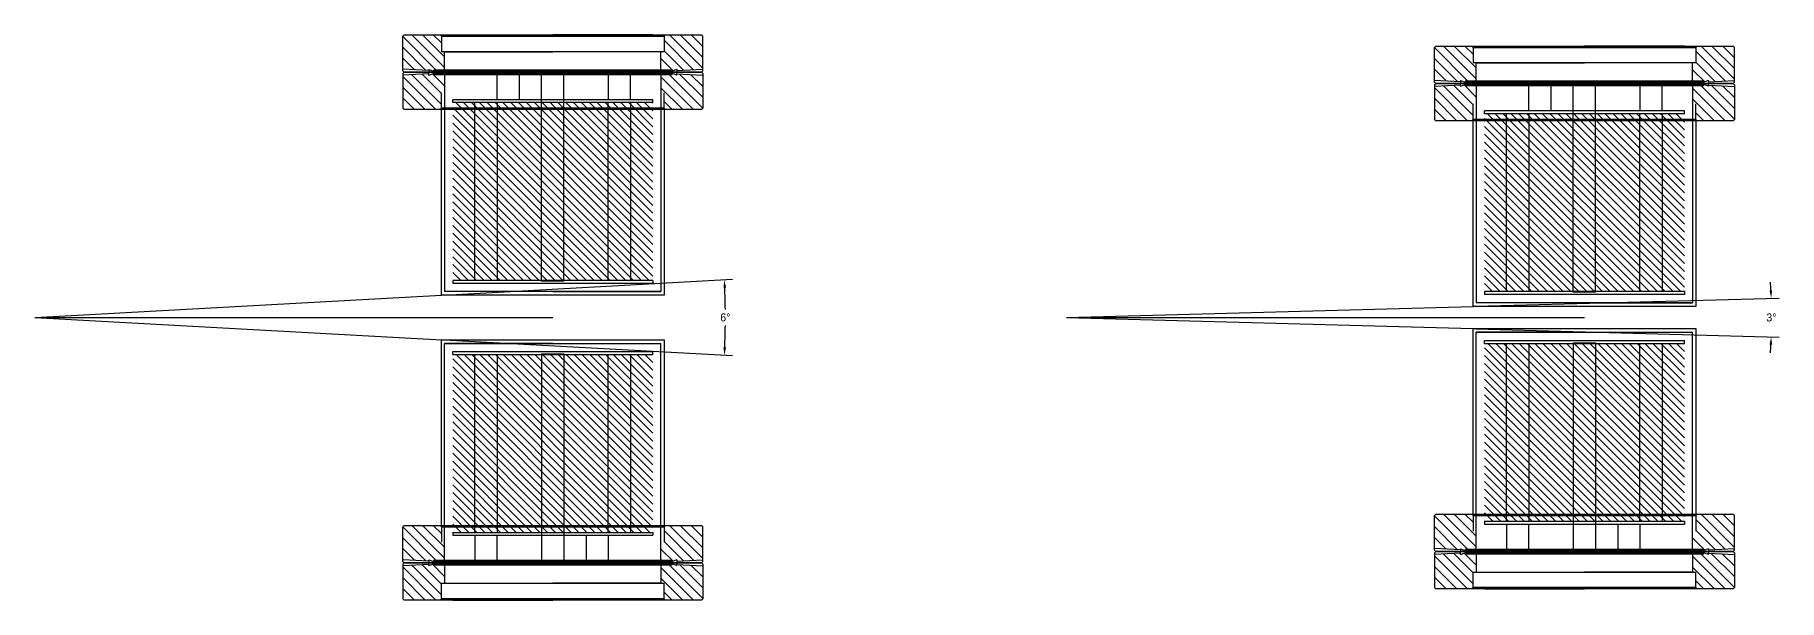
# Model space of a CAD drawing. Header units: inches. Extents: x 40 to 191, y -21 to 51.
# Drawn here: x 151.67 to 190.91, y -20.95 to -8.24 of the extents above; entities that cross this region are included whole.
import ezdxf

# ---------------------------------------------------------------- set-up
doc = ezdxf.new("R2010")
doc.units = ezdxf.units.IN
doc.header["$MEASUREMENT"] = 0
doc.dimstyles.get("Standard").update_dxf_attribs({"dimtxt": 0.18, "dimasz": 0.18, "dimexe": 0.18, "dimexo": 0.0625, "dimgap": 0.09, "dimtad": 0, "dimtih": 1, "dimtoh": 1, "dimdec": 4, "dimzin": 0, "dimdsep": 46, "dimtxsty": 'Standard', "dimcen": 0.09, "dimadec": 0, "dimazin": 0, "dimtfac": 1, "dimtdec": 4, "dimtofl": 0, "dimtmove": 0, "dimatfit": 3, "dimfxl": 1, "dimtolj": 1, "dimtzin": 0, "dimarcsym": 0})

# ---------------------------------------------------------------- blocks, each defined once
blk = doc.blocks.new('*D32')
at = {"color": 0, "lineweight": -2, "transparency": 16777216}
for p, q in [((184.084, -14.344), (190.907, -14.157)), ((184.083, -14.847), (190.907, -15.034))]:
    blk.add_line(p, q, dxfattribs=at)
for start, end in [(2.2163, 2.8667), (357.1332, 357.7836)]:
    blk.add_arc((174.876, -14.595), 15.857, start, end, dxfattribs=at)
at = {"color": 0, "transparency": 16777216}
for points in [[(190.751, -13.981), (190.691, -13.983), (190.727, -14.162)], [(190.691, -15.208), (190.751, -15.21), (190.727, -15.029)]]:
    blk.add_solid(points, dxfattribs=at)
at = {"layer": 'Defpoints', "color": 0, "transparency": 16777216}
for p in [(184.021, -14.345), (174.876, -14.595), (174.876, -14.595), (184.021, -14.845), (190.732, -14.74)]:
    blk.add_point(p, dxfattribs=at)
at = {"color": 0, "transparency": 16777216, "insert": (190.733, -14.595), "char_height": 0.18, "attachment_point": 5}
blk.add_mtext('\\A1;3°', dxfattribs=at)
blk = doc.blocks.new('*D33')
at = {"color": 0, "lineweight": -2, "transparency": 16777216}
for p, q in [((160.874, -14.092), (167.358, -13.737)), ((160.874, -15.099), (167.358, -15.453))]:
    blk.add_line(p, q, dxfattribs=at)
for start, end in [(0.6638, 2.4656), (357.5343, 359.336)]:
    blk.add_arc((151.666, -14.595), 15.535, start, end, dxfattribs=at)
at = {"color": 0, "transparency": 16777216}
for points in [[(167.157, -13.928), (167.217, -13.926), (167.178, -13.747)], [(167.217, -15.265), (167.157, -15.262), (167.178, -15.443)]]:
    blk.add_solid(points, dxfattribs=at)
at = {"layer": 'Defpoints', "color": 0, "transparency": 16777216}
for p in [(160.812, -14.095), (151.666, -14.595), (151.666, -14.595), (167.199, -14.878), (160.811, -15.095)]:
    blk.add_point(p, dxfattribs=at)
at = {"color": 0, "transparency": 16777216, "insert": (167.201, -14.595), "char_height": 0.18, "attachment_point": 5}
blk.add_mtext('\\A1;6°', dxfattribs=at)

msp = doc.modelspace()

# ---------------------------------------------------------------- hatches: boundary and pattern name
h = msp.add_hatch()
h.set_pattern_fill('ANSI31', color=1, angle=270)
h.set_pattern_definition([(315, (189.6228, -34.89266), (0.08838835, 0.08838835), [])])
h.paths.add_polyline_path([(165.56663, -13.7643), (165.56663, -9.7643), (165.06663, -9.7643), (165.06663, -13.7643)])
h.paths.add_polyline_path([(165.06663, -13.7643), (165.06663, -9.7643), (164.56663, -9.7643), (164.56663, -13.7643)])
h.paths.add_polyline_path([(164.56663, -13.7643), (164.56663, -9.7643), (162.06663, -9.7643), (162.06663, -13.7643)])
h.paths.add_polyline_path([(162.06663, -13.7643), (162.06663, -9.7643), (161.56663, -9.7643), (161.56663, -13.7643)])
h.paths.add_polyline_path([(161.56663, -13.7643), (161.56663, -9.7643), (161.06663, -9.7643), (161.06663, -13.7643)])
h = msp.add_hatch()
h.set_pattern_fill('ANSI31', color=1, angle=270)
h.set_pattern_definition([(315, (212.83238, -35.14266), (0.08838835, 0.08838835), [])])
h.paths.add_polyline_path([(188.77621, -14.0143), (188.77621, -10.0143), (188.27621, -10.0143), (188.27621, -14.0143)])
h.paths.add_polyline_path([(188.27621, -14.0143), (188.27621, -10.0143), (187.77621, -10.0143), (187.77621, -14.0143)])
h.paths.add_polyline_path([(187.77621, -14.0143), (187.77621, -10.0143), (185.27621, -10.0143), (185.27621, -14.0143)])
h.paths.add_polyline_path([(185.27621, -14.0143), (185.27621, -10.0143), (184.77621, -10.0143), (184.77621, -14.0143)])
h.paths.add_polyline_path([(184.77621, -14.0143), (184.77621, -10.0143), (184.27621, -10.0143), (184.27621, -14.0143)])
h = msp.add_hatch()
h.set_pattern_fill('ANSI31', color=1, angle=90)
h.set_pattern_definition([(135, (160.22003, 5.95206), (-0.08838835, -0.08838835), [])])
h.paths.add_polyline_path([(184.27621, -15.1763), (184.27621, -19.1763), (184.77621, -19.1763), (184.77621, -15.1763)])
h.paths.add_polyline_path([(184.77621, -15.1763), (184.77621, -19.1763), (185.27621, -19.1763), (185.27621, -15.1763)])
h.paths.add_polyline_path([(185.27621, -15.1763), (185.27621, -19.1763), (187.77621, -19.1763), (187.77621, -15.1763)])
h.paths.add_polyline_path([(187.77621, -15.1763), (187.77621, -19.1763), (188.27621, -19.1763), (188.27621, -15.1763)])
h.paths.add_polyline_path([(188.27621, -15.1763), (188.27621, -19.1763), (188.77621, -19.1763), (188.77621, -15.1763)])
h = msp.add_hatch()
h.set_pattern_fill('ANSI31', color=1, angle=90)
h.set_pattern_definition([(135, (137.01046, 5.70206), (-0.08838835, -0.08838835), [])])
h.paths.add_polyline_path([(161.06663, -15.4263), (161.06663, -19.4263), (161.56663, -19.4263), (161.56663, -15.4263)])
h.paths.add_polyline_path([(161.56663, -15.4263), (161.56663, -19.4263), (162.06663, -19.4263), (162.06663, -15.4263)])
h.paths.add_polyline_path([(162.06663, -15.4263), (162.06663, -19.4263), (164.56663, -19.4263), (164.56663, -15.4263)])
h.paths.add_polyline_path([(164.56663, -15.4263), (164.56663, -19.4263), (165.06663, -19.4263), (165.06663, -15.4263)])
h.paths.add_polyline_path([(165.06663, -15.4263), (165.06663, -19.4263), (165.56663, -19.4263), (165.56663, -15.4263)])

# ---------------------------------------------------------------- linework, layer by layer
at = {"color": 7, "linetype": 'Continuous'}
for p, q in [((159.94163, -8.2723), (159.97163, -8.2423)), ((159.94163, -9.01359), (159.94163, -8.2723)), ((159.97163, -8.2423), (166.66163, -8.2423)), ((160.78163, -8.2423), (160.81163, -8.2723)), ((160.81163, -8.2723), (165.82163, -8.2723)), ((160.81163, -8.2723), (160.81163, -8.6223)), ((165.82163, -8.6223), (160.81163, -8.6223)), ((160.88163, -9.0323), (160.88163, -8.6223)), ((165.75163, -9.0323), (165.75163, -8.6223)), ((165.85163, -8.2423), (165.82163, -8.2723)), ((165.82163, -8.2723), (165.82163, -8.6223)), ((166.69163, -8.2723), (166.66163, -8.2423)), ((166.69163, -9.01359), (166.69163, -8.2723)), ((183.15121, -8.5223), (183.18121, -8.4923)), ((183.15121, -9.26359), (183.15121, -8.5223)), ((183.18121, -8.4923), (189.87121, -8.4923)), ((183.99121, -8.4923), (184.02121, -8.5223)), ((184.02121, -8.5223), (189.03121, -8.5223)), ((184.02121, -8.5223), (184.02121, -8.8723)), ((189.06121, -8.4923), (189.03121, -8.5223)), ((189.03121, -8.5223), (189.03121, -8.8723)), ((189.90121, -8.5223), (189.87121, -8.4923)), ((189.90121, -9.26359), (189.90121, -8.5223)), ((160.52663, -9.04425), (159.94163, -9.01359)), ((159.94178, -9.0523), (159.94178, -9.0136)), ((160.52663, -9.01808), (160.63163, -9.0563)), ((160.52663, -9.01808), (160.52663, -9.04425)), ((166.10663, -9.01808), (166.00163, -9.0563)), ((166.10663, -9.04425), (166.69163, -9.01359)), ((166.10663, -9.01808), (166.10663, -9.04425)), ((166.69149, -9.0523), (166.69149, -9.0136)), ((189.03121, -8.8723), (184.02121, -8.8723)), ((184.09121, -9.2823), (184.09121, -8.8723)), ((188.96121, -9.2823), (188.96121, -8.8723)), ((160.52664, -9.12035), (159.94164, -9.15101)), ((159.94164, -9.15101), (159.94164, -9.8923)), ((159.97178, -9.0823), (159.94178, -9.0523)), ((159.94178, -9.1123), (159.97179, -9.0823)), ((159.94178, -9.1123), (159.94178, -9.151)), ((159.97178, -9.0823), (166.66149, -9.0823)), ((166.66149, -9.0823), (159.97179, -9.0823)), ((160.52664, -9.14652), (160.63164, -9.1083)), ((160.52664, -9.14652), (160.52664, -9.12035)), ((160.52681, -9.04426), (160.52681, -9.0823)), ((160.52682, -9.12034), (160.52682, -9.0823)), ((166.00163, -9.0323), (160.63163, -9.0323)), ((160.63163, -9.0323), (160.63163, -9.0563)), ((166.00163, -9.0563), (160.63163, -9.0563)), ((160.63164, -9.1323), (160.63164, -9.1083)), ((160.63164, -9.1083), (166.00164, -9.1083)), ((160.63164, -9.1323), (166.00164, -9.1323)), ((160.88164, -9.1323), (160.88164, -9.5423)), ((165.75164, -9.1323), (165.75164, -9.5423)), ((166.00163, -9.0323), (166.00163, -9.0563)), ((166.10664, -9.14652), (166.00164, -9.1083)), ((166.00164, -9.1323), (166.00164, -9.1083)), ((166.10646, -9.04426), (166.10646, -9.0823)), ((166.10647, -9.12034), (166.10647, -9.0823)), ((166.10664, -9.12035), (166.69164, -9.15101)), ((166.10664, -9.14652), (166.10664, -9.12035)), ((166.69149, -9.0523), (166.66149, -9.0823)), ((166.66149, -9.0823), (166.6915, -9.1123)), ((166.6915, -9.1123), (166.6915, -9.151)), ((166.69164, -9.15101), (166.69164, -9.8923)), ((183.73621, -9.29425), (183.15121, -9.26359)), ((183.73621, -9.37035), (183.15121, -9.40101)), ((183.15121, -9.40101), (183.15121, -10.1423)), ((183.15135, -9.3023), (183.15135, -9.2636)), ((183.18135, -9.3323), (183.15135, -9.3023)), ((183.15136, -9.3623), (183.18136, -9.3323)), ((183.15136, -9.3623), (183.15136, -9.401)), ((183.18135, -9.3323), (189.87106, -9.3323)), ((189.87107, -9.3323), (183.18136, -9.3323)), ((183.73621, -9.26808), (183.84121, -9.3063)), ((183.73621, -9.26808), (183.73621, -9.29425)), ((183.73621, -9.39652), (183.84121, -9.3583)), ((183.73621, -9.39652), (183.73621, -9.37035)), ((183.73638, -9.29426), (183.73638, -9.3323)), ((183.73639, -9.37034), (183.73639, -9.3323)), ((189.21121, -9.2823), (183.84121, -9.2823)), ((183.84121, -9.2823), (183.84121, -9.3063)), ((189.21121, -9.3063), (183.84121, -9.3063)), ((183.84121, -9.3823), (183.84121, -9.3583)), ((183.84121, -9.3583), (189.21121, -9.3583)), ((183.84121, -9.3823), (189.21121, -9.3823)), ((184.09121, -9.3823), (184.09121, -9.7923)), ((188.96121, -9.3823), (188.96121, -9.7923)), ((189.31621, -9.26808), (189.21121, -9.3063)), ((189.21121, -9.2823), (189.21121, -9.3063)), ((189.31621, -9.39652), (189.21121, -9.3583)), ((189.21121, -9.3823), (189.21121, -9.3583)), ((189.31603, -9.29426), (189.31603, -9.3323)), ((189.31604, -9.37034), (189.31604, -9.3323)), ((189.31621, -9.29425), (189.90121, -9.26359)), ((189.31621, -9.26808), (189.31621, -9.29425)), ((189.31621, -9.37035), (189.90121, -9.40101)), ((189.31621, -9.39652), (189.31621, -9.37035)), ((189.90106, -9.3023), (189.87106, -9.3323)), ((189.87107, -9.3323), (189.90107, -9.3623)), ((189.90106, -9.3023), (189.90106, -9.2636)), ((189.90107, -9.3623), (189.90107, -9.401)), ((189.90121, -9.40101), (189.90121, -10.1423)), ((160.81164, -9.8923), (160.81164, -9.5423)), ((165.82164, -9.8923), (165.82164, -9.5423)), ((184.02121, -10.1423), (184.02121, -9.7923)), ((189.03121, -10.1423), (189.03121, -9.7923)), ((159.94164, -9.8923), (159.97164, -9.9223)), ((166.66164, -9.9223), (159.97164, -9.9223)), ((160.78164, -9.9223), (160.81164, -9.8923)), ((165.82164, -9.8923), (160.81164, -9.8923)), ((165.85164, -9.9223), (165.82164, -9.8923)), ((166.69164, -9.8923), (166.66164, -9.9223)), ((183.15121, -10.1423), (183.18121, -10.1723)), ((189.87121, -10.1723), (183.18121, -10.1723)), ((183.99121, -10.1723), (184.02121, -10.1423)), ((189.03121, -10.1423), (184.02121, -10.1423)), ((189.06121, -10.1723), (189.03121, -10.1423)), ((189.90121, -10.1423), (189.87121, -10.1723)), ((183.1512, -19.0483), (183.1812, -19.0183)), ((183.1512, -19.78959), (183.1512, -19.0483)), ((183.1812, -19.0183), (189.8712, -19.0183)), ((183.9912, -19.0183), (184.0212, -19.0483)), ((184.0212, -19.0483), (189.0312, -19.0483)), ((184.0212, -19.0483), (184.0212, -19.3983)), ((189.0612, -19.0183), (189.0312, -19.0483)), ((189.0312, -19.0483), (189.0312, -19.3983)), ((189.9012, -19.0483), (189.8712, -19.0183)), ((189.9012, -19.78959), (189.9012, -19.0483)), ((159.94162, -19.2983), (159.97162, -19.2683)), ((159.94162, -20.03959), (159.94162, -19.2983)), ((159.97162, -19.2683), (166.66162, -19.2683)), ((160.78162, -19.2683), (160.81162, -19.2983)), ((160.81162, -19.2983), (165.82162, -19.2983)), ((160.81162, -19.2983), (160.81162, -19.6483)), ((165.85162, -19.2683), (165.82162, -19.2983)), ((165.82162, -19.2983), (165.82162, -19.6483)), ((166.69162, -19.2983), (166.66162, -19.2683)), ((166.69162, -20.03959), (166.69162, -19.2983)), ((184.0912, -19.8083), (184.0912, -19.3983)), ((188.9612, -19.8083), (188.9612, -19.3983)), ((160.88162, -20.0583), (160.88162, -19.6483)), ((165.75162, -20.0583), (165.75162, -19.6483)), ((183.7362, -19.82025), (183.1512, -19.78959)), ((183.73621, -19.89635), (183.15121, -19.92701)), ((183.15121, -19.92701), (183.15121, -20.6683)), ((183.15134, -19.8283), (183.15134, -19.7896)), ((183.18134, -19.8583), (183.15134, -19.8283)), ((183.15135, -19.8883), (183.18135, -19.8583)), ((183.15135, -19.8883), (183.15135, -19.927)), ((183.18134, -19.8583), (189.87105, -19.8583)), ((189.87106, -19.8583), (183.18135, -19.8583)), ((183.7362, -19.79408), (183.8412, -19.8323)), ((183.7362, -19.79408), (183.7362, -19.82025)), ((183.73621, -19.92252), (183.84121, -19.8843)), ((183.73621, -19.92252), (183.73621, -19.89635)), ((183.73637, -19.82026), (183.73637, -19.8583)), ((183.73638, -19.89634), (183.73638, -19.8583)), ((189.2112, -19.8083), (183.8412, -19.8083)), ((183.8412, -19.8083), (183.8412, -19.8323)), ((189.2112, -19.8323), (183.8412, -19.8323)), ((183.84121, -19.9083), (183.84121, -19.8843)), ((183.84121, -19.8843), (189.21121, -19.8843)), ((183.84121, -19.9083), (189.21121, -19.9083)), ((184.09121, -19.9083), (184.09121, -20.3183)), ((188.96121, -19.9083), (188.96121, -20.3183)), ((189.3162, -19.79408), (189.2112, -19.8323)), ((189.2112, -19.8083), (189.2112, -19.8323)), ((189.31621, -19.92252), (189.21121, -19.8843)), ((189.21121, -19.9083), (189.21121, -19.8843)), ((189.31602, -19.82026), (189.31602, -19.8583)), ((189.31603, -19.89634), (189.31603, -19.8583)), ((189.3162, -19.82025), (189.9012, -19.78959)), ((189.3162, -19.79408), (189.3162, -19.82025)), ((189.31621, -19.89635), (189.90121, -19.92701)), ((189.31621, -19.92252), (189.31621, -19.89635)), ((189.90105, -19.8283), (189.87105, -19.8583)), ((189.87106, -19.8583), (189.90106, -19.8883)), ((189.90105, -19.8283), (189.90105, -19.7896)), ((189.90106, -19.8883), (189.90106, -19.927)), ((189.90121, -19.92701), (189.90121, -20.6683)), ((160.52662, -20.07025), (159.94162, -20.03959)), ((160.52663, -20.14635), (159.94163, -20.17701)), ((159.94163, -20.17701), (159.94163, -20.9183)), ((159.94177, -20.0783), (159.94177, -20.0396)), ((159.97177, -20.1083), (159.94177, -20.0783)), ((159.94178, -20.1383), (159.97178, -20.1083)), ((159.94178, -20.1383), (159.94178, -20.177)), ((159.97177, -20.1083), (166.66148, -20.1083)), ((166.66149, -20.1083), (159.97178, -20.1083)), ((160.52662, -20.04408), (160.63162, -20.0823)), ((160.52662, -20.04408), (160.52662, -20.07025)), ((160.52663, -20.17252), (160.63163, -20.1343)), ((160.52663, -20.17252), (160.52663, -20.14635)), ((160.5268, -20.07026), (160.5268, -20.1083)), ((160.52681, -20.14634), (160.52681, -20.1083)), ((166.00162, -20.0583), (160.63162, -20.0583)), ((160.63162, -20.0583), (160.63162, -20.0823)), ((166.00162, -20.0823), (160.63162, -20.0823)), ((160.63163, -20.1583), (160.63163, -20.1343)), ((160.63163, -20.1343), (166.00163, -20.1343)), ((160.63163, -20.1583), (166.00163, -20.1583)), ((160.88163, -20.1583), (160.88163, -20.5683)), ((165.75163, -20.1583), (165.75163, -20.5683)), ((166.10662, -20.04408), (166.00162, -20.0823)), ((166.00162, -20.0583), (166.00162, -20.0823)), ((166.10663, -20.17252), (166.00163, -20.1343)), ((166.00163, -20.1583), (166.00163, -20.1343)), ((166.10645, -20.07026), (166.10645, -20.1083)), ((166.10646, -20.14634), (166.10646, -20.1083)), ((166.10662, -20.07025), (166.69162, -20.03959)), ((166.10662, -20.04408), (166.10662, -20.07025)), ((166.10663, -20.14635), (166.69163, -20.17701)), ((166.10663, -20.17252), (166.10663, -20.14635)), ((166.69148, -20.0783), (166.66148, -20.1083)), ((166.66149, -20.1083), (166.69149, -20.1383)), ((166.69148, -20.0783), (166.69148, -20.0396)), ((166.69149, -20.1383), (166.69149, -20.177)), ((166.69163, -20.17701), (166.69163, -20.9183)), ((184.02121, -20.6683), (184.02121, -20.3183)), ((184.02121, -20.3183), (189.03121, -20.3183)), ((189.03121, -20.6683), (189.03121, -20.3183)), ((160.81163, -20.9183), (160.81163, -20.5683)), ((160.81163, -20.5683), (165.82163, -20.5683)), ((165.82163, -20.9183), (165.82163, -20.5683)), ((183.15121, -20.6683), (183.18121, -20.6983)), ((189.87121, -20.6983), (183.18121, -20.6983)), ((183.99121, -20.6983), (184.02121, -20.6683)), ((189.03121, -20.6683), (184.02121, -20.6683)), ((189.06121, -20.6983), (189.03121, -20.6683)), ((189.90121, -20.6683), (189.87121, -20.6983)), ((159.94163, -20.9183), (159.97163, -20.9483)), ((166.66163, -20.9483), (159.97163, -20.9483)), ((160.78163, -20.9483), (160.81163, -20.9183)), ((165.82163, -20.9183), (160.81163, -20.9183)), ((165.85163, -20.9483), (165.82163, -20.9183)), ((166.69163, -20.9183), (166.66163, -20.9483))]:
    msp.add_line(p, q, dxfattribs=at)
at = {"color": 2, "linetype": 'Continuous'}
for p, q in [((160.6955, -9.0323), (159.94163, -8.27843)), ((160.46253, -9.04089), (159.94163, -8.51999)), ((160.88163, -8.97688), (160.14706, -8.2423)), ((160.88163, -8.73532), (160.38861, -8.2423)), ((160.81163, -8.42376), (160.63017, -8.2423)), ((166.48501, -9.02442), (165.82163, -8.36104)), ((166.25548, -9.03645), (165.82163, -8.6026)), ((166.69163, -8.98948), (165.94445, -8.2423)), ((166.69163, -8.74792), (166.18601, -8.2423)), ((166.69163, -8.50637), (166.42757, -8.2423)), ((183.90507, -9.2823), (183.15121, -8.52843)), ((184.09121, -9.22688), (183.35663, -8.4923)), ((184.09121, -8.98532), (183.59819, -8.4923)), ((184.02121, -8.67376), (183.83974, -8.4923)), ((189.69459, -9.27442), (189.03121, -8.61104)), ((189.90121, -9.23948), (189.15402, -8.4923)), ((189.90121, -8.99792), (189.39558, -8.4923)), ((189.90121, -8.75637), (189.63714, -8.4923)), ((160.20761, -9.02753), (159.94163, -8.76155)), ((159.9527, -9.01417), (159.94163, -9.00311)), ((166.0252, -9.04772), (165.75163, -8.77416)), ((165.76822, -9.0323), (165.75163, -9.01571)), ((183.6721, -9.29089), (183.15121, -8.76999)), ((183.41719, -9.27753), (183.15121, -9.01155)), ((189.23477, -9.29772), (188.96121, -9.02416)), ((189.46506, -9.28645), (189.03121, -8.8526)), ((159.94164, -9.17512), (160.68882, -9.9223)), ((159.94164, -9.41667), (160.44727, -9.9223)), ((160.14826, -9.14018), (160.81164, -9.80356)), ((160.37779, -9.12815), (160.81164, -9.562)), ((160.60807, -9.11688), (160.88164, -9.39044)), ((160.86506, -9.1323), (160.88164, -9.14888)), ((165.75164, -9.18772), (166.48622, -9.9223)), ((165.93778, -9.1323), (166.69164, -9.88616)), ((166.17074, -9.12371), (166.69164, -9.64461)), ((166.42566, -9.13707), (166.69164, -9.40305)), ((166.68058, -9.15043), (166.69164, -9.16149)), ((183.16227, -9.26417), (183.15121, -9.25311)), ((183.35783, -9.39018), (184.02121, -10.05356)), ((183.58736, -9.37815), (184.02121, -9.812)), ((183.81765, -9.36688), (184.09121, -9.64044)), ((184.07463, -9.3823), (184.09121, -9.39888)), ((188.97779, -9.2823), (188.96121, -9.26571)), ((189.14735, -9.3823), (189.90121, -10.13616)), ((189.38031, -9.37371), (189.90121, -9.89461)), ((189.63523, -9.38707), (189.90121, -9.65305)), ((189.89015, -9.40043), (189.90121, -9.41149)), ((159.94164, -9.65823), (160.20571, -9.9223)), ((165.75164, -9.42928), (166.24466, -9.9223)), ((165.82164, -9.74084), (166.0031, -9.9223)), ((183.15121, -9.42512), (183.8984, -10.1723)), ((183.15121, -9.66667), (183.65684, -10.1723)), ((188.96121, -9.43772), (189.69579, -10.1723)), ((188.96121, -9.67928), (189.45423, -10.1723)), ((183.15121, -9.90823), (183.41528, -10.1723)), ((189.03121, -9.99084), (189.21267, -10.1723)), ((183.90506, -19.8083), (183.1512, -19.05443)), ((184.0912, -19.75288), (183.35662, -19.0183)), ((184.0912, -19.51132), (183.59818, -19.0183)), ((184.0212, -19.19976), (183.83974, -19.0183)), ((189.69458, -19.80042), (189.0312, -19.13704)), ((189.9012, -19.76548), (189.15401, -19.0183)), ((189.9012, -19.52392), (189.39557, -19.0183)), ((189.9012, -19.28237), (189.63713, -19.0183)), ((160.69549, -20.0583), (159.94162, -19.30443)), ((160.46252, -20.06689), (159.94162, -19.54599)), ((160.88162, -20.00288), (160.14705, -19.2683)), ((160.88162, -19.76132), (160.38861, -19.2683)), ((160.81162, -19.44976), (160.63016, -19.2683)), ((166.485, -20.05042), (165.82162, -19.38704)), ((166.69162, -20.01548), (165.94444, -19.2683)), ((166.69162, -19.77392), (166.186, -19.2683)), ((166.69162, -19.53237), (166.42756, -19.2683)), ((183.6721, -19.81689), (183.1512, -19.29599)), ((183.41718, -19.80353), (183.1512, -19.53755)), ((189.23476, -19.82372), (188.9612, -19.55016)), ((189.46505, -19.81245), (189.0312, -19.3786)), ((160.20761, -20.05353), (159.94162, -19.78755)), ((166.02519, -20.07372), (165.75162, -19.80016)), ((166.25548, -20.06245), (165.82162, -19.6286)), ((183.16226, -19.79017), (183.1512, -19.77911)), ((183.15121, -19.95112), (183.89839, -20.6983)), ((183.35782, -19.91618), (184.02121, -20.57956)), ((183.58735, -19.90415), (184.02121, -20.338)), ((183.81764, -19.89288), (184.09121, -20.16644)), ((184.07462, -19.9083), (184.09121, -19.92488)), ((188.97778, -19.8083), (188.9612, -19.79171)), ((188.96121, -19.96372), (189.69578, -20.6983)), ((189.14734, -19.9083), (189.90121, -20.66216)), ((189.38031, -19.89971), (189.90121, -20.42061)), ((189.63522, -19.91307), (189.90121, -20.17905)), ((189.89014, -19.92643), (189.90121, -19.93749)), ((159.95269, -20.04017), (159.94162, -20.02911)), ((159.94163, -20.20112), (160.68882, -20.9483)), ((160.14825, -20.16618), (160.81163, -20.82956)), ((160.37778, -20.15415), (160.81163, -20.588)), ((160.60807, -20.14288), (160.88163, -20.41644)), ((160.86505, -20.1583), (160.88163, -20.17488)), ((165.76821, -20.0583), (165.75162, -20.04171)), ((165.75163, -20.21372), (166.48621, -20.9483)), ((165.93777, -20.1583), (166.69163, -20.91216)), ((166.17073, -20.14971), (166.69163, -20.67061)), ((166.42565, -20.16307), (166.69163, -20.42905)), ((166.68057, -20.17643), (166.69163, -20.18749)), ((183.15121, -20.19267), (183.65683, -20.6983)), ((188.96121, -20.20528), (189.45422, -20.6983)), ((159.94163, -20.44267), (160.44726, -20.9483)), ((159.94163, -20.68423), (160.2057, -20.9483)), ((165.75163, -20.45528), (166.24465, -20.9483)), ((165.82163, -20.76684), (166.00309, -20.9483)), ((183.15121, -20.43423), (183.41527, -20.6983)), ((189.03121, -20.51684), (189.21267, -20.6983))]:
    msp.add_line(p, q, dxfattribs=at)
for p, q in [((160.88163, -8.6223), (163.31663, -8.6223)), ((165.56663, -8.2423), (163.31663, -8.2423)), ((188.77621, -8.4923), (186.52621, -8.4923)), ((184.09121, -8.8723), (186.52621, -8.8723)), ((163.31664, -9.0823), (161.73324, -9.0823)), ((163.06664, -13.7773), (163.06664, -9.0823)), ((166.66149, -9.0823), (163.31664, -9.0823)), ((163.31664, -9.0823), (164.90004, -9.0823)), ((163.56664, -13.7773), (163.56664, -9.0823)), ((186.52621, -9.3323), (184.94281, -9.3323)), ((186.27621, -14.0273), (186.27621, -9.3323)), ((189.87106, -9.3323), (186.52621, -9.3323)), ((186.52621, -9.3323), (188.10961, -9.3323)), ((186.77621, -14.0273), (186.77621, -9.3323)), ((160.88164, -9.5423), (160.88164, -14.0123)), ((165.75164, -9.5423), (165.75164, -14.0123)), ((184.09121, -9.7923), (184.09121, -14.2623)), ((188.96121, -9.7923), (188.96121, -14.2623)), ((160.81164, -14.0123), (160.81164, -9.8923)), ((165.82164, -9.8923), (165.82164, -14.0123)), ((184.02122, -14.2623), (184.02121, -10.1423)), ((189.03121, -10.1423), (189.03121, -14.2623)), ((151.66643, -14.5953), (160.81164, -14.0953)), ((160.81164, -14.0953), (160.81164, -14.0123)), ((165.82203, -14.0953), (160.81164, -14.0953)), ((163.31664, -14.0123), (160.88164, -14.0123)), ((163.31664, -13.7773), (163.06664, -13.7773)), ((163.56664, -13.7773), (163.31664, -13.7773)), ((163.31664, -14.0123), (165.75164, -14.0123)), ((165.75164, -14.0123), (163.31664, -14.0123)), ((165.82164, -14.0123), (165.82203, -14.0953)), ((186.52621, -14.0273), (186.27621, -14.0273)), ((186.77621, -14.0273), (186.52621, -14.0273)), ((174.876, -14.5953), (184.02122, -14.3453)), ((184.02122, -14.3453), (184.02122, -14.2623)), ((189.0316, -14.3453), (184.02122, -14.3453)), ((186.52622, -14.2623), (184.09121, -14.2623)), ((188.96121, -14.2623), (186.52621, -14.2623)), ((186.52622, -14.2623), (188.96121, -14.2623)), ((189.03121, -14.2623), (189.0316, -14.3453)), ((151.66643, -14.5953), (163.31643, -14.5953)), ((151.66643, -14.5953), (160.81123, -15.0953)), ((174.876, -14.5953), (186.526, -14.5953)), ((174.876, -14.5953), (184.02081, -14.8453)), ((184.0212, -14.9283), (184.02081, -14.8453)), ((184.02081, -14.8453), (189.03119, -14.8453)), ((189.03119, -14.8453), (189.03119, -14.9283)), ((160.81162, -15.1783), (160.81123, -15.0953)), ((160.81123, -15.0953), (165.82162, -15.0953)), ((160.81162, -19.2983), (160.81162, -15.1783)), ((163.31662, -15.1783), (160.88162, -15.1783)), ((160.88162, -19.6483), (160.88162, -15.1783)), ((160.88162, -15.1783), (163.31662, -15.1783)), ((163.31662, -15.1783), (165.75162, -15.1783)), ((165.75162, -19.6483), (165.75162, -15.1783)), ((165.82162, -15.0953), (165.82162, -15.1783)), ((165.82162, -15.1783), (165.82162, -19.2983)), ((184.0212, -19.0483), (184.0212, -14.9283)), ((186.52619, -14.9283), (184.0912, -14.9283)), ((184.0912, -19.3983), (184.0912, -14.9283)), ((184.0912, -14.9283), (186.5262, -14.9283)), ((186.2762, -15.1633), (186.2762, -19.8583)), ((186.2762, -15.1633), (186.5262, -15.1633)), ((186.52619, -14.9283), (188.9612, -14.9283)), ((186.5262, -15.1633), (186.7762, -15.1633)), ((186.7762, -15.1633), (186.7762, -19.8583)), ((188.9612, -19.3983), (188.9612, -14.9283)), ((189.03119, -14.9283), (189.0312, -19.0483)), ((163.06663, -15.4133), (163.06663, -20.1083)), ((163.06663, -15.4133), (163.31663, -15.4133)), ((163.31663, -15.4133), (163.56663, -15.4133)), ((163.56663, -15.4133), (163.56663, -20.1083)), ((183.18135, -19.8583), (186.5262, -19.8583)), ((186.5262, -19.8583), (184.9428, -19.8583)), ((186.5262, -19.8583), (188.1096, -19.8583)), ((159.97178, -20.1083), (163.31663, -20.1083)), ((163.31663, -20.1083), (161.73323, -20.1083)), ((163.31663, -20.1083), (164.90003, -20.1083)), ((188.96121, -20.3183), (186.52621, -20.3183)), ((165.75163, -20.5683), (163.31663, -20.5683)), ((184.27621, -20.6983), (186.52621, -20.6983)), ((161.06663, -20.9483), (163.31663, -20.9483))]:
    msp.add_line(p, q)
at = {"color": 2}
for p, q in [((162.06663, -9.7013), (162.06663, -9.0323)), ((162.06663, -9.0323), (162.56663, -9.0323)), ((162.56663, -9.7013), (162.56663, -9.0323)), ((165.06663, -9.0323), (164.56663, -9.0323)), ((164.56663, -9.0323), (164.56663, -9.7013)), ((165.06663, -9.7013), (165.06663, -9.0323)), ((185.27621, -9.9513), (185.27621, -9.2823)), ((185.27621, -9.2823), (185.77621, -9.2823)), ((185.77621, -9.9513), (185.77621, -9.2823)), ((188.27621, -9.2823), (187.77621, -9.2823)), ((187.77621, -9.2823), (187.77621, -9.9513)), ((188.27621, -9.9513), (188.27621, -9.2823)), ((161.56663, -19.4893), (161.56663, -20.1583)), ((162.06663, -20.1583), (162.06663, -19.4893)), ((164.06663, -19.4893), (164.06663, -20.1583)), ((164.56663, -19.4893), (164.56663, -20.1583)), ((184.77621, -19.2393), (184.77621, -19.9083)), ((185.27621, -19.9083), (185.27621, -19.2393)), ((187.27621, -19.2393), (187.27621, -19.9083)), ((187.77621, -19.2393), (187.77621, -19.9083)), ((184.77621, -19.9083), (185.27621, -19.9083)), ((187.77621, -19.9083), (187.27621, -19.9083)), ((161.56663, -20.1583), (162.06663, -20.1583)), ((164.56663, -20.1583), (164.06663, -20.1583))]:
    msp.add_line(p, q, dxfattribs=at)
at = {"color": 3}
for p, q in [((165.56663, -9.7013), (161.06663, -9.7013)), ((161.06663, -9.7643), (161.06663, -9.7013)), ((165.56663, -9.7643), (161.06663, -9.7643)), ((165.56663, -9.7643), (165.56663, -9.7013)), ((188.77621, -9.9513), (184.27621, -9.9513)), ((184.27621, -10.0143), (184.27621, -9.9513)), ((188.77621, -10.0143), (184.27621, -10.0143)), ((188.77621, -10.0143), (188.77621, -9.9513)), ((165.56663, -13.7643), (161.06663, -13.7643)), ((161.06663, -13.7643), (161.06663, -13.8273)), ((165.56663, -13.8273), (161.06663, -13.8273)), ((165.56663, -13.7643), (165.56663, -13.8273)), ((188.77621, -14.0143), (184.27621, -14.0143)), ((184.27621, -14.0143), (184.27621, -14.0773)), ((188.77621, -14.0773), (184.27621, -14.0773)), ((188.77621, -14.0143), (188.77621, -14.0773)), ((184.27621, -15.1763), (184.27621, -15.1133)), ((184.27621, -15.1133), (188.77621, -15.1133)), ((184.27621, -15.1763), (188.77621, -15.1763)), ((188.77621, -15.1763), (188.77621, -15.1133)), ((161.06663, -15.4263), (161.06663, -15.3633)), ((161.06663, -15.3633), (165.56663, -15.3633)), ((161.06663, -15.4263), (165.56663, -15.4263)), ((165.56663, -15.4263), (165.56663, -15.3633)), ((184.27621, -19.1763), (184.27621, -19.2393)), ((184.27621, -19.1763), (188.77621, -19.1763)), ((188.77621, -19.1763), (188.77621, -19.2393)), ((161.06663, -19.4263), (161.06663, -19.4893)), ((161.06663, -19.4263), (165.56663, -19.4263)), ((161.06663, -19.4893), (165.56663, -19.4893)), ((165.56663, -19.4263), (165.56663, -19.4893)), ((184.27621, -19.2393), (188.77621, -19.2393))]:
    msp.add_line(p, q, dxfattribs=at)
at = {"color": 4}
for p, q in [((161.56663, -13.7643), (161.56663, -9.7643)), ((162.06663, -9.7643), (162.06663, -13.7643)), ((164.56663, -13.7643), (164.56663, -9.7643)), ((165.06663, -9.7643), (165.06663, -13.7643)), ((184.77621, -14.0143), (184.77621, -10.0143)), ((185.27621, -10.0143), (185.27621, -14.0143)), ((187.77621, -14.0143), (187.77621, -10.0143)), ((188.27621, -10.0143), (188.27621, -14.0143)), ((184.77621, -19.1763), (184.77621, -15.1763)), ((185.27621, -15.1763), (185.27621, -19.1763)), ((187.77621, -19.1763), (187.77621, -15.1763)), ((188.27621, -15.1763), (188.27621, -19.1763)), ((161.56663, -19.4263), (161.56663, -15.4263)), ((162.06663, -15.4263), (162.06663, -19.4263)), ((164.56663, -19.4263), (164.56663, -15.4263)), ((165.06663, -15.4263), (165.06663, -19.4263))]:
    msp.add_line(p, q, dxfattribs=at)

# ---------------------------------------------------------------- dimensions: what is measured, and where the dimension line sits
for base, line1, line2, picture, middle in [((167.19874, -14.87814), ((151.66643, -14.5953), (160.81123, -15.0953)), ((151.66643, -14.5953), (160.81164, -14.0953)), '*D33', (167.20131, -14.59532)), ((190.73211, -14.73977), ((174.876, -14.5953), (184.02081, -14.8453)), ((174.876, -14.5953), (184.02122, -14.3453)), '*D32', (190.73276, -14.59531))]:
    dim = msp.add_angular_dim_2l(base=base, line1=line1, line2=line2, dimstyle='Standard')
    dim.commit()
    dim.dimension.update_dxf_attribs({"geometry": picture, "text_midpoint": middle})

doc.saveas('drawing.dxf')
